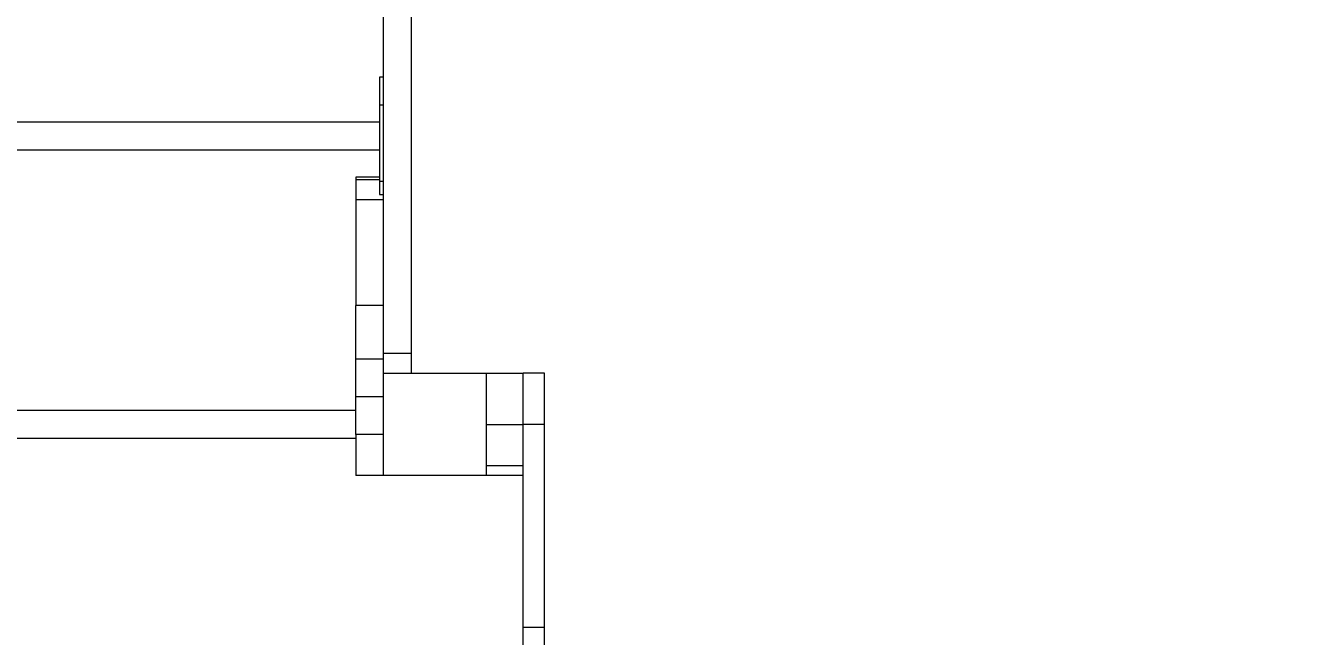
# Model space of a CAD drawing. Header units: millimetres. Extents: x -8327 to 9087, y -6583 to 5996.
# Drawn here: x -799 to 459, y -1779 to -1183 of the extents above; entities that cross this region are included whole.
import ezdxf

# ---------------------------------------------------------------- set-up
doc = ezdxf.new("R2010")
doc.units = ezdxf.units.MM
for name, color, linetype in [('DIKOM_ОБЪЕКТ', 7, 'Continuous'), ('DIKOM_РАЗМЕР_ЗОНА', 7, 'Continuous'), ('DIKOM_РАЗМЕР_ОБЪЕКТА', 7, 'Continuous')]:
    doc.layers.add(name, color=color, linetype=linetype)
doc.styles.add('style1', font='arial.ttf', dxfattribs={"width": 0.8})
doc.dimstyles.new('1-50', dxfattribs={"dimtxt": 300, "dimasz": 200, "dimexe": 100, "dimexo": 0, "dimgap": 100, "dimtad": 1, "dimtxsty": 'style1', "dimcen": 200, "dimclrd": 7, "dimclre": 7, "dimclrt": 7, "dimadec": 1, "dimazin": 2, "dimtfac": 1, "dimtmove": 0, "dimatfit": 2, "dimfxl": 0, "dimlwd": 25, "dimlwe": 18, "dimarcsym": 0})

# ---------------------------------------------------------------- blocks, each defined once
blk = doc.blocks.new('*D9')
at = {"layer": 'Defpoints', "color": 0, "transparency": 16777216}
for p in [(7087.4, 843.9), (-4957.6, 227.9), (7087.4, -4838.6)]:
    blk.add_point(p, dxfattribs=at)
at = {"layer": 'DIKOM_РАЗМЕР_ОБЪЕКТА', "color": 7, "lineweight": 18, "transparency": 16777216}
for p, q in [((7087.4, 843.9), (7087.4, -4938.6)), ((-4957.6, 227.9), (-4957.6, -4938.6))]:
    blk.add_line(p, q, dxfattribs=at)
at = {"layer": 'DIKOM_РАЗМЕР_ОБЪЕКТА', "color": 7, "lineweight": 25, "transparency": 16777216}
blk.add_line((-4757.6, -4838.6), (6887.4, -4838.6), dxfattribs=at)
at = {"layer": 'DIKOM_РАЗМЕР_ОБЪЕКТА', "color": 7, "transparency": 16777216}
for points in [[(-4757.6, -4805.3), (-4757.6, -4872), (-4957.6, -4838.6)], [(6887.4, -4805.3), (6887.4, -4872), (7087.4, -4838.6)]]:
    blk.add_solid(points, dxfattribs=at)
at = {"layer": 'DIKOM_РАЗМЕР_ОБЪЕКТА', "color": 7, "transparency": 16777216, "insert": (4098.9, -4585.5), "char_height": 300, "attachment_point": 5, "style": 'style1'}
blk.add_mtext('12040', dxfattribs=at)
blk = doc.blocks.new('*D10')
at = {"layer": 'Defpoints', "color": 0, "transparency": 16777216}
for p in [(-465.6, 4500.8), (-6842.5, -4045), (-465.6, -4045)]:
    blk.add_point(p, dxfattribs=at)
at = {"layer": 'DIKOM_РАЗМЕР_ОБЪЕКТА', "color": 7, "lineweight": 18, "transparency": 16777216}
for p, q in [((-465.6, 4500.8), (-6942.5, 4500.8)), ((-465.6, -4045), (-6942.5, -4045))]:
    blk.add_line(p, q, dxfattribs=at)
at = {"layer": 'DIKOM_РАЗМЕР_ОБЪЕКТА', "color": 7, "lineweight": 25, "transparency": 16777216}
blk.add_line((-6842.5, 4300.8), (-6842.5, -3845), dxfattribs=at)
at = {"layer": 'DIKOM_РАЗМЕР_ОБЪЕКТА', "color": 7, "transparency": 16777216}
for points in [[(-6875.8, 4300.8), (-6809.2, 4300.8), (-6842.5, 4500.8)], [(-6875.8, -3845), (-6809.2, -3845), (-6842.5, -4045)]]:
    blk.add_solid(points, dxfattribs=at)
at = {"layer": 'DIKOM_РАЗМЕР_ОБЪЕКТА', "color": 7, "transparency": 16777216, "insert": (-7095.7, 227.9), "char_height": 300, "attachment_point": 5, "rotation": 90, "style": 'style1'}
blk.add_mtext('8550', dxfattribs=at)
blk = doc.blocks.new('*D12')
at = {"layer": 'Defpoints', "color": 0, "transparency": 16777216}
for p in [(-6501.6, 227.9), (9087.4, 227.9), (9087.4, -6483.3)]:
    blk.add_point(p, dxfattribs=at)
at = {"layer": 'DIKOM_РАЗМЕР_ЗОНА', "color": 7, "lineweight": 18, "transparency": 16777216}
for p, q in [((-6501.6, 227.9), (-6501.6, -6583.3)), ((9087.4, 227.9), (9087.4, -6583.3))]:
    blk.add_line(p, q, dxfattribs=at)
at = {"layer": 'DIKOM_РАЗМЕР_ЗОНА', "color": 7, "lineweight": 25, "transparency": 16777216}
blk.add_line((-6301.6, -6483.3), (8887.4, -6483.3), dxfattribs=at)
at = {"layer": 'DIKOM_РАЗМЕР_ЗОНА', "color": 7, "transparency": 16777216}
for points in [[(-6301.6, -6450), (-6301.6, -6516.6), (-6501.6, -6483.3)], [(8887.4, -6450), (8887.4, -6516.6), (9087.4, -6483.3)]]:
    blk.add_solid(points, dxfattribs=at)
at = {"layer": 'DIKOM_РАЗМЕР_ЗОНА', "color": 7, "transparency": 16777216, "insert": (2981.2, -6230.1), "char_height": 300, "attachment_point": 5, "style": 'style1'}
blk.add_mtext('15500', dxfattribs=at)

msp = doc.modelspace()

# ---------------------------------------------------------------- linework, layer by layer
at = {"layer": 'DIKOM_ОБЪЕКТ', "color": 7, "linetype": 'Continuous', "lineweight": 15}
for p, q in [((-423.039, -1503.074), (-423.039, -263.074)), ((-450.039, -1503.074), (-450.039, -272.55)), ((-450.039, -1233.436), (-454.039, -1233.436)), ((-454.039, -1233.436), (-454.039, -1260.771)), ((-450.039, -1260.771), (-454.039, -1260.771)), ((-454.039, -1260.771), (-454.039, -1335.197)), ((-454.039, -1277.149), (-1146.039, -1277.149)), ((-1146.039, -1304.149), (-454.039, -1304.149)), ((-454.039, -1331.052), (-477.039, -1331.052)), ((-477.039, -1331.052), (-477.039, -1333.361)), ((-477.039, -1333.361), (-477.039, -1352.978)), ((-454.039, -1333.361), (-477.039, -1333.361)), ((-450.039, -1335.197), (-454.039, -1335.197)), ((-454.039, -1335.197), (-454.039, -1347.862)), ((-450.039, -1352.978), (-477.039, -1352.978)), ((-477.039, -1352.978), (-477.039, -1456.158)), ((-454.039, -1347.862), (-450.039, -1347.862)), ((-450.039, -1456.158), (-477.039, -1456.158)), ((-477.039, -1508.501), (-477.039, -1456.158)), ((-450.039, -1508.501), (-450.039, -1456.158)), ((-450.039, -1508.501), (-477.039, -1508.501)), ((-477.039, -1545.175), (-477.039, -1508.501)), ((-423.039, -1503.074), (-450.039, -1503.074)), ((-450.039, -1522.072), (-450.039, -1508.501)), ((-423.039, -1522.072), (-423.039, -1503.074)), ((-450.039, -1622.072), (-450.039, -1522.072)), ((-450.039, -1522.072), (-350.039, -1522.072)), ((-350.039, -1522.072), (-350.039, -1622.072)), ((-350.039, -1522.072), (-314.039, -1522.072)), ((-293.039, -1522.072), (-314.039, -1522.072)), ((-314.039, -1572.063), (-314.039, -1522.072)), ((-293.039, -1572.063), (-293.039, -1522.072)), ((-450.039, -1545.175), (-477.039, -1545.175)), ((-477.039, -1582.071), (-477.039, -1545.175)), ((-477.039, -1558.572), (-1123.039, -1558.572)), ((-350.039, -1572.063), (-314.039, -1572.063)), ((-293.039, -1572.063), (-314.039, -1572.063)), ((-314.039, -1770.255), (-314.039, -1572.063)), ((-314.039, -1612.07), (-314.039, -1572.063)), ((-293.039, -1770.255), (-293.039, -1572.063)), ((-1123.039, -1585.572), (-477.039, -1585.572)), ((-450.039, -1582.071), (-477.039, -1582.071)), ((-477.039, -1582.071), (-477.039, -1622.072)), ((-450.039, -1622.072), (-477.039, -1622.072)), ((-350.039, -1622.072), (-450.039, -1622.072)), ((-350.039, -1612.07), (-314.039, -1612.07)), ((-314.039, -1622.072), (-350.039, -1622.072)), ((-293.039, -1770.255), (-314.039, -1770.255)), ((-314.039, -1876.293), (-314.039, -1770.255)), ((-293.039, -1876.293), (-293.039, -1770.255))]:
    msp.add_line(p, q, dxfattribs=at)

# ---------------------------------------------------------------- dimensions: what is measured, and where the dimension line sits
at = {"layer": 'DIKOM_РАЗМЕР_ЗОНА'}
dim = msp.add_linear_dim(base=(9087.366, -6483.303), p1=(-6501.585, 227.929), p2=(9087.366, 227.928), text='15500', dimstyle='1-50', dxfattribs=at)
dim.commit()
dim.dimension.update_dxf_attribs({"geometry": '*D12', "text_midpoint": (2981.198, -6483.303), "dimtype": 160})
at = {"layer": 'DIKOM_РАЗМЕР_ОБЪЕКТА'}
dim = msp.add_linear_dim(base=(-6842.485, -4044.984), p1=(-465.572, 4500.841), p2=(-465.572, -4044.984), angle=90, text='8550', dimstyle='1-50', dxfattribs=at)
dim.commit()
dim.dimension.update_dxf_attribs({"geometry": '*D10', "text_midpoint": (-6842.485, 227.928), "dimtype": 160})
dim = msp.add_linear_dim(base=(7087.366, -4838.641), p1=(-4957.594, 227.929), p2=(7087.366, 843.902), text='12040', dimstyle='1-50', dxfattribs=at)
dim.commit()
dim.dimension.update_dxf_attribs({"geometry": '*D9', "text_midpoint": (4098.945, -4838.641), "dimtype": 160})

doc.saveas('drawing.dxf')
